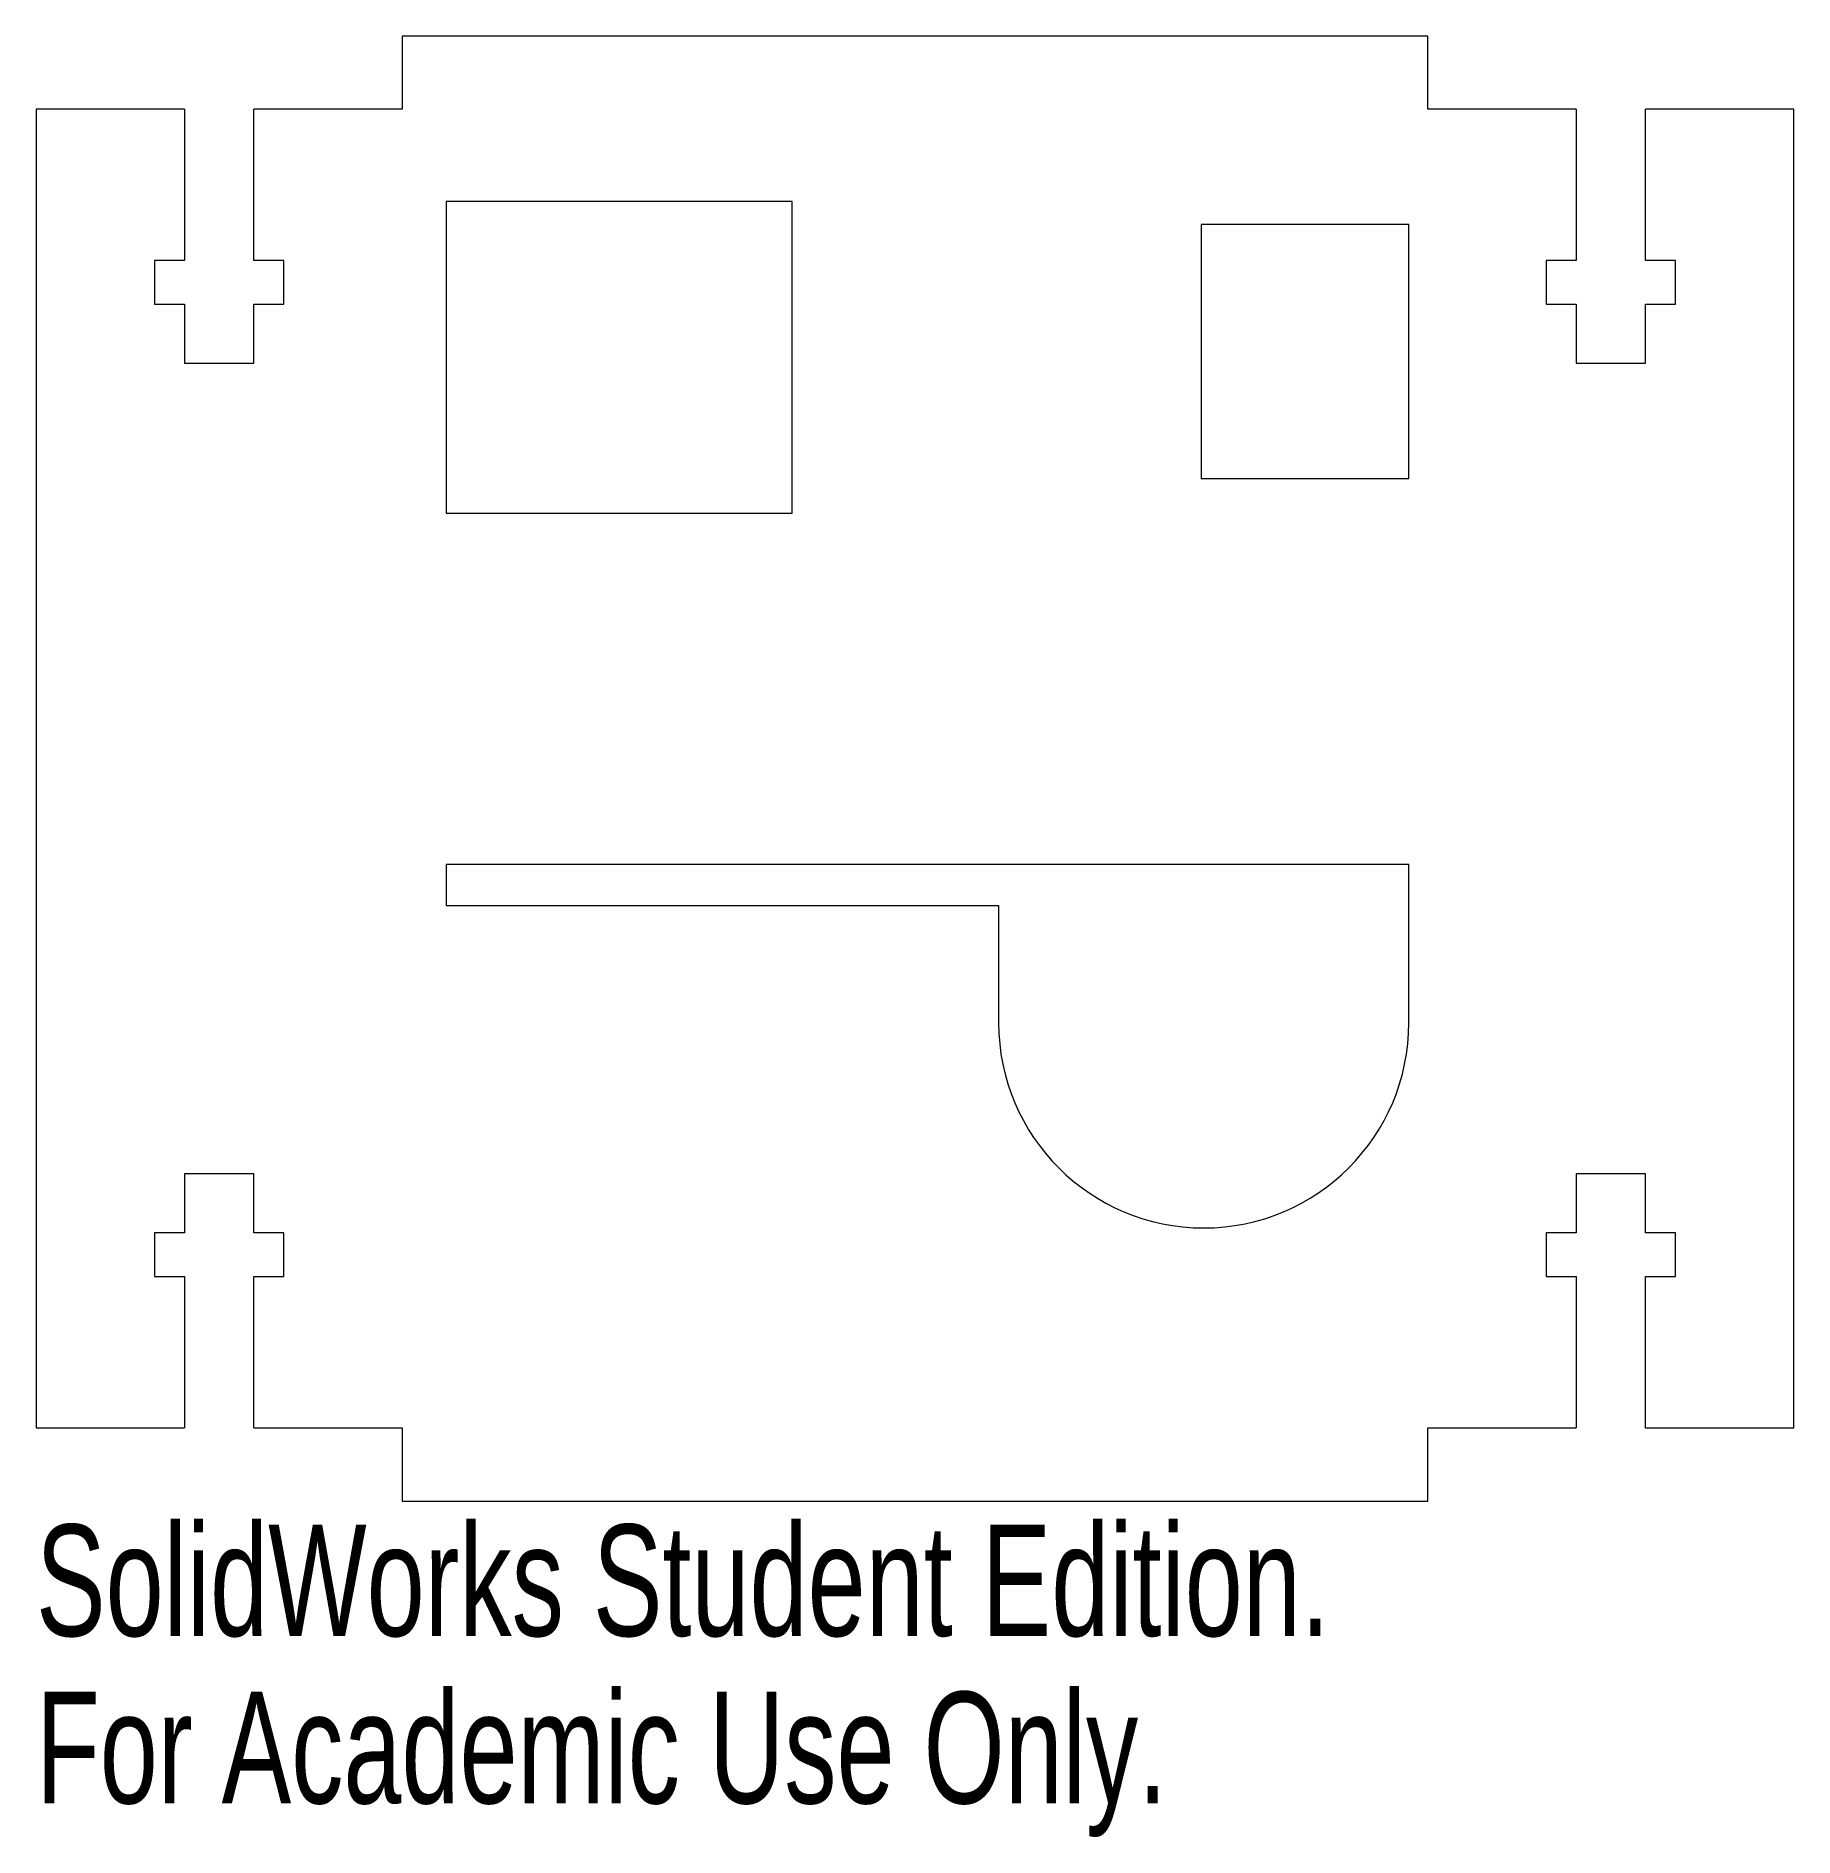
# Model space of a CAD drawing. Header units: inches. Extents: x -1.5 to 1.5, y -1.82 to 1.25.
import ezdxf

# ---------------------------------------------------------------- set-up
doc = ezdxf.new("R2010")
doc.units = ezdxf.units.IN
doc.header["$MEASUREMENT"] = 0
doc.styles.add('SLDTEXTSTYLE0', font='TXT', dxfattribs={"width": 0.7})

msp = doc.modelspace()

# ---------------------------------------------------------------- linework, layer by layer
at = {"color": 7, "linetype": 'Continuous', "lineweight": 15}
for p, q in [((-0.875, 1.25), (-0.875, 1.125)), ((0.875, 1.25), (-0.875, 1.25)), ((0.875, 1.125), (0.875, 1.25)), ((-1.5, 1.125), (-1.5, -1.125)), ((-1.2466, 1.125), (-1.5, 1.125)), ((-1.2466, 1.125), (-1.2466, 0.8671)), ((-1.1284, 0.8671), (-1.1284, 1.125)), ((-0.875, 1.125), (-1.1284, 1.125)), ((1.1284, 1.125), (0.875, 1.125)), ((1.1284, 1.125), (1.1284, 0.8671)), ((1.2466, 0.8671), (1.2466, 1.125)), ((1.5, 1.125), (1.2466, 1.125)), ((1.5, -1.125), (1.5, 1.125)), ((-0.2097, 0.9675), (-0.8002, 0.9675)), ((-0.8002, 0.9675), (-0.8002, 0.436)), ((-0.2097, 0.436), (-0.2097, 0.9675)), ((0.4884, 0.9281), (0.4884, 0.4951)), ((0.8427, 0.9281), (0.4884, 0.9281)), ((0.8427, 0.4951), (0.8427, 0.9281)), ((-1.2977, 0.8671), (-1.2977, 0.7923)), ((-1.2466, 0.8671), (-1.2977, 0.8671)), ((-1.0773, 0.8671), (-1.1284, 0.8671)), ((-1.0773, 0.7923), (-1.0773, 0.8671)), ((1.1284, 0.8671), (1.0773, 0.8671)), ((1.0773, 0.8671), (1.0773, 0.7923)), ((1.2977, 0.8671), (1.2466, 0.8671)), ((1.2977, 0.7923), (1.2977, 0.8671)), ((-1.2977, 0.7923), (-1.2466, 0.7923)), ((-1.2466, 0.7923), (-1.2466, 0.6919)), ((-1.1284, 0.6919), (-1.1284, 0.7923)), ((-1.1284, 0.7923), (-1.0773, 0.7923)), ((1.0773, 0.7923), (1.1284, 0.7923)), ((1.1284, 0.7923), (1.1284, 0.6919)), ((1.2466, 0.6919), (1.2466, 0.7923)), ((1.2466, 0.7923), (1.2977, 0.7923)), ((-1.2466, 0.6919), (-1.1284, 0.6919)), ((1.1284, 0.6919), (1.2466, 0.6919)), ((0.4884, 0.4951), (0.8427, 0.4951)), ((-0.8002, 0.436), (-0.2097, 0.436)), ((0.8427, -0.164), (-0.8002, -0.164)), ((-0.8002, -0.164), (-0.8002, -0.234)), ((0.8427, -0.434), (0.8427, -0.164)), ((-0.8002, -0.234), (0.1427, -0.234)), ((0.1427, -0.234), (0.1427, -0.434)), ((-1.1284, -0.6919), (-1.2466, -0.6919)), ((-1.2466, -0.6919), (-1.2466, -0.7923)), ((-1.1284, -0.7923), (-1.1284, -0.6919)), ((1.2466, -0.6919), (1.1284, -0.6919)), ((1.1284, -0.6919), (1.1284, -0.7923)), ((1.2466, -0.7923), (1.2466, -0.6919)), ((-1.2466, -0.7923), (-1.2977, -0.7923)), ((-1.2977, -0.7923), (-1.2977, -0.8671)), ((-1.0773, -0.7923), (-1.1284, -0.7923)), ((-1.0773, -0.8671), (-1.0773, -0.7923)), ((1.1284, -0.7923), (1.0773, -0.7923)), ((1.0773, -0.7923), (1.0773, -0.8671)), ((1.2977, -0.7923), (1.2466, -0.7923)), ((1.2977, -0.8671), (1.2977, -0.7923)), ((-1.2977, -0.8671), (-1.2466, -0.8671)), ((-1.2466, -0.8671), (-1.2466, -1.125)), ((-1.1284, -1.125), (-1.1284, -0.8671)), ((-1.1284, -0.8671), (-1.0773, -0.8671)), ((1.0773, -0.8671), (1.1284, -0.8671)), ((1.1284, -0.8671), (1.1284, -1.125)), ((1.2466, -1.125), (1.2466, -0.8671)), ((1.2466, -0.8671), (1.2977, -0.8671)), ((-1.5, -1.125), (-1.2466, -1.125)), ((-1.1284, -1.125), (-0.875, -1.125)), ((-0.875, -1.125), (-0.875, -1.25)), ((0.875, -1.125), (1.1284, -1.125)), ((0.875, -1.25), (0.875, -1.125)), ((1.2466, -1.125), (1.5, -1.125)), ((-0.875, -1.25), (0.875, -1.25))]:
    msp.add_line(p, q, dxfattribs=at)
msp.add_arc((0.4927, -0.434), 0.35, 180, 0, dxfattribs=at)

# ---------------------------------------------------------------- texts
at = {"color": 7, "linetype": 'Continuous', "char_height": 0.1903, "attachment_point": 1, "style": 'SLDTEXTSTYLE0'}
for s, insert in [('SolidWorks Student Edition.', (-1.5, -1.2901)), ('For Academic Use Only.', (-1.5, -1.5756))]:
    msp.add_mtext(s, dxfattribs=dict(at, insert=insert))

doc.saveas('drawing.dxf')
